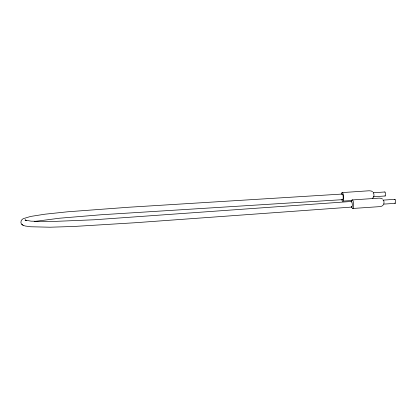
<?xml version="1.0" encoding="UTF-8"?>
<svg xmlns="http://www.w3.org/2000/svg" width="418" height="418" viewBox="0 0 418 418"><rect width="100%" height="100%" fill="white"/><g stroke="black" fill="none" stroke-linecap="round" stroke-linejoin="round"><path stroke-width="0.63" d="M372.292 198.503L373.096 197.792M383.358 204.857L381.947 206.084L380.411 206.581L352.834 208.462M373.075 197.819L373.326 197.484M34.172 221.503L59.602 218.212L100.795 214.784L342.655 199.658M351.329 201.466L94.087 219.784L49.988 221.592L31.12 221.164L25.075 220.103L26.214 220.673L25.122 219.905L25.702 220.317M351.747 207.072L134.899 222.752L73.625 226.483L50.061 227.214L30.598 226.765L25.326 226.028L23.162 225.344L21.276 223.782L20.9 222.428L21.287 220.328L23.142 218.692L30.681 216.435L44.914 214.199L67.617 211.795L128.734 207.244L342.269 194.046M342.143 192.594L369.246 190.765L371.288 191.026L372.6 191.757M373.274 192.761L384.873 191.982M373.535 196.773L385.135 195.99M352.196 199.94L379.298 198.116L381.341 198.378L382.627 199.088M342.781 201.115L351.804 200.504M383.322 200.112L394.926 199.334M383.583 204.125L395.188 203.341M21.726 224.335L22.306 224.748M22.635 224.973L23.162 225.344M342.091 194.166A2.811 0.711 86.3 0 1 343.168 196.758A2.811 0.711 86.3 0 1 342.467 199.59M351.141 201.586A2.811 0.758 86.1 0 1 352.306 204.527A2.811 0.758 86.1 0 1 351.345 206.753M394.691 199.585A2.006 0.528 86.1 0 1 395.407 200.128A2.006 0.528 86.1 0 1 395.522 202.756A2.006 0.528 86.1 0 1 394.838 202.939M383.097 200.342A2.006 0.528 86.1 0 1 383.954 201.763A2.006 0.528 86.1 0 1 383.515 204.109M351.376 202.103A4.363 1.149 86.1 0 1 352.996 200.744A4.363 1.149 86.1 0 1 353.508 207.338A4.363 1.149 86.1 0 1 351.731 206.717M384.732 192.071A2.006 0.528 86.1 0 1 385.542 194.098A2.006 0.528 86.1 0 1 384.91 195.823M373.07 192.944A2.006 0.528 86.1 0 1 373.906 194.438A2.006 0.528 86.1 0 1 373.478 196.763M341.386 194.198A4.363 1.149 86.1 0 1 343.026 193.602A4.363 1.149 86.1 0 1 343.46 199.982A4.363 1.149 86.1 0 1 341.752 199.642"/></g></svg>
